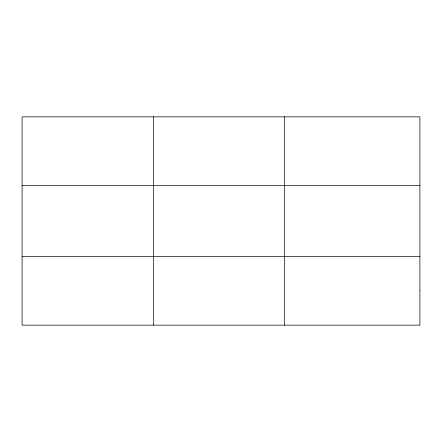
<?xml version="1.0" encoding="UTF-8"?>
<svg xmlns="http://www.w3.org/2000/svg" width="442" height="442" viewBox="0 0 442 442"><rect width="100%" height="100%" fill="white"/><g stroke="black" fill="none" stroke-linecap="round" stroke-linejoin="round"><path stroke-width="0.66" d="M153.374 325.157L153.374 116.843M284.648 325.157L284.648 116.843M22.1 185.585L419.9 185.585M22.1 256.415L419.9 256.415M419.9 290.786L419.9 325.157L22.1 325.157L22.1 116.843L419.9 116.843L419.9 290.786"/></g></svg>
